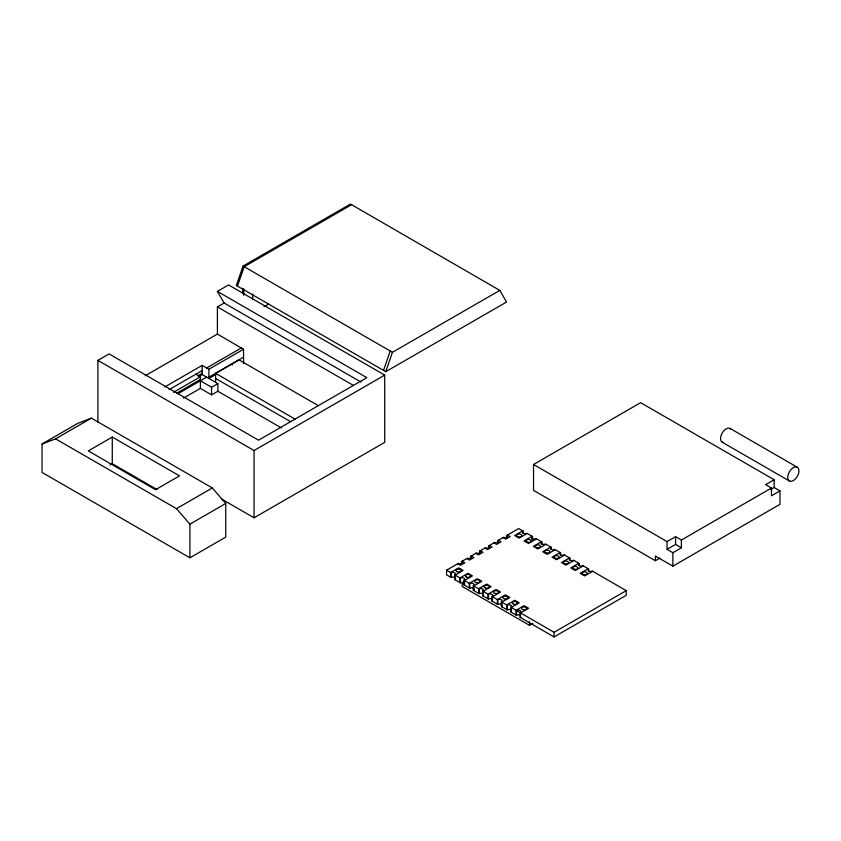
<?xml version="1.0" encoding="UTF-8"?>
<svg xmlns="http://www.w3.org/2000/svg" width="841" height="841" viewBox="0 0 841 841"><rect width="100%" height="100%" fill="white"/><g stroke="black" fill="none" stroke-linecap="round" stroke-linejoin="round"><path stroke-width="1.26" d="M281.462 427.974L217.851 391.244L211.575 394.871L200.379 388.405L200.379 376.768L195.9 374.182M217.851 391.244L217.851 383.643L202.166 374.581L202.166 365.372L164.815 386.944M243.596 363.554L243.522 349.257L208.883 369.252L208.883 378.461L215.59 374.623M215.611 382.35L215.611 373.341L238.96 359.864L318.287 405.625M232.337 365.026L232.337 363.733L243.533 357.162M242.607 293.372L242.607 288.253M243.732 295.307L243.732 288.894M252.689 299.175L252.689 294.045M770.955 489.357L774.151 487.517L774.151 479.759L640.632 402.671L533.541 464.495L533.541 490.366L655.412 560.726L659.922 558.13M655.412 560.726L655.412 556.069L672.884 566.161L779.975 504.337L779.975 490.881L774.151 487.517M681.399 540.038L681.399 547.796L672.884 552.705L667.06 549.341L667.06 541.583L675.575 536.674L681.399 540.038L771.46 488.032L771.46 495.801L779.975 490.881M672.884 566.161L672.884 552.705M667.06 549.341L675.575 544.432L675.575 536.674M243.06 266.061L236.342 285.467L385.735 371.69L506.555 302.035L499.827 290.397L350.466 204.058L243.06 266.061L392.463 352.284L499.827 290.397M237.456 286.108L244.184 266.713L351.58 204.699M383.496 370.397L390.224 350.991M385.735 371.69L392.463 352.284M97.903 422.466L97.903 360.379L109.099 353.914L258.534 440.19L366.834 377.662L217.399 291.385L228.563 284.952L384.715 375.107L384.715 442.366L254.056 517.793L221.236 498.85M145.199 375.759L217.399 334.077L217.399 306.912L224.126 303.033L361.104 382.119M263.979 306.755L268.489 304.148M42.05 443.985L77.898 423.286L91.406 418.145L212.321 487.959L225.756 503.475L225.756 537.105L189.908 557.804L42.05 472.432L42.05 443.985L55.559 438.844L91.406 418.145M169.009 389.698L202.166 370.555M202.166 365.372L206.644 367.969L241.283 347.964L243.522 349.257M197.982 375.706L202.166 373.299M199.033 376.4L202.166 374.581M173.488 392.284L200.379 376.768M176.852 393.083L200.379 379.501M177.977 393.725L206.644 377.178M112.284 437.057L88.316 450.902L155.522 489.704L179.49 475.859L112.284 437.057L112.284 463.706L157.088 489.578M183.569 398.098L200.379 388.405M200.379 380.794L211.575 387.259L217.851 383.643M110.108 464.968L112.284 463.706M97.903 360.379L254.056 450.534L384.715 375.107M55.559 438.844L176.473 508.658L212.321 487.959M189.908 557.804L189.908 524.174L225.756 503.475M464.631 583.507A2.534 1.461 0 0 0 460.384 582.845L454.613 579.512A2.534 1.461 0 0 0 454.613 577.452A2.534 1.461 0 0 0 451.028 577.452L446.55 574.855L446.55 570.209L458.345 563.396A2.218 1.283 0 0 0 461.488 563.396A2.218 1.283 0 0 0 461.488 561.578L467.417 558.161A2.218 1.283 0 0 0 470.55 558.161A2.218 1.283 0 0 0 470.55 556.353L476.479 552.926A2.218 1.283 0 0 0 479.622 552.926A2.218 1.283 0 0 0 479.622 551.118L485.551 547.691A2.218 1.283 0 0 0 488.684 547.691A2.218 1.283 0 0 0 488.684 545.883L494.613 542.456A2.218 1.283 0 0 0 497.746 542.456A2.218 1.283 0 0 0 497.746 540.647L503.685 537.22A2.218 1.283 0 0 0 506.818 537.22A2.218 1.283 0 0 0 506.818 535.412L518.687 528.558L523.176 531.144L523.176 533.467M527.202 533.467L519.139 538.124L514.66 535.538L522.724 530.881L522.724 533.215M536.558 538.871L528.495 543.528L524.017 540.942L532.08 536.285L532.08 539.775M545.914 544.274L537.851 548.931L533.362 546.345L541.436 541.688L541.436 544.011M555.27 549.667L547.197 554.324L542.718 551.738L550.781 547.081L550.781 549.415M560.138 552.484L552.074 557.141L556.553 559.728L564.616 555.071M569.494 557.888L561.431 562.545L565.909 565.131L573.972 560.474M578.85 563.281L570.787 567.938L575.265 570.524L583.328 565.877M588.206 568.684L580.132 573.341L584.621 575.927L592.684 571.27M774.151 479.759L765.636 484.668L771.46 488.032M462.235 582.624L462.235 586.503L529.504 625.336L532.889 623.381M446.55 570.209L451.028 572.795A2.534 1.461 0 0 1 454.613 572.795A2.534 1.461 0 0 1 454.613 574.855L460.384 578.188A2.534 1.461 0 0 1 463.969 578.188A2.534 1.461 0 0 1 463.969 580.258L469.741 583.591A2.534 1.461 0 0 1 473.325 583.591A2.534 1.461 0 0 1 473.325 585.662L479.097 588.994A2.534 1.461 0 0 1 482.681 588.994A2.534 1.461 0 0 1 482.681 591.065L488.453 594.387A2.534 1.461 0 0 1 492.038 594.387A2.534 1.461 0 0 1 492.038 596.458L497.798 599.791A2.534 1.461 0 0 1 501.383 599.791A2.534 1.461 0 0 1 501.383 601.862L507.155 605.194A2.534 1.461 0 0 1 510.739 605.194A2.534 1.461 0 0 1 510.739 607.265L554.093 632.285L626.23 590.645L626.23 595.302L554.093 636.942L520.095 617.315L520.095 612.668A2.534 1.461 0 0 0 520.095 610.598A2.534 1.461 0 0 0 516.511 610.598L516.511 615.255A2.534 1.461 0 0 1 520.095 615.255M208.883 377.167L232.337 363.733M206.644 367.969L208.883 369.252M730.104 428.458L797.31 467.26A7.916 4.573 -60 0 1 794.798 479.528A7.916 4.573 -60 0 1 787.943 475.564A7.916 4.573 -60 0 1 797.31 467.26M722.177 442.177L789.384 480.978M675.575 544.432L681.399 547.796M533.541 464.495L667.06 541.583M217.399 306.912L353.252 385.346M217.399 334.077L241.283 347.964M532.521 540.038L532.521 536.537L526.76 533.215A2.534 1.461 0 0 1 523.176 533.215A2.534 1.461 0 0 1 523.176 531.144M541.877 544.274L541.877 541.94L536.106 538.608A2.534 1.461 0 0 1 532.521 538.608A2.534 1.461 0 0 1 532.521 536.537M551.233 549.667L551.233 547.344L545.462 544.011A2.534 1.461 0 0 1 541.877 544.011A2.534 1.461 0 0 1 541.877 541.94M560.59 555.071L560.59 552.747L554.818 549.415A2.534 1.461 0 0 1 551.233 549.415A2.534 1.461 0 0 1 551.233 547.344M569.946 560.474L569.946 558.14L564.174 554.808A2.534 1.461 0 0 1 560.59 554.808A2.534 1.461 0 0 1 560.59 552.747M579.291 565.877L579.291 563.544L573.53 560.211A2.534 1.461 0 0 1 569.946 560.211A2.534 1.461 0 0 1 569.946 558.14M588.647 571.27L588.647 568.947L582.876 565.615A2.534 1.461 0 0 1 579.291 565.615A2.534 1.461 0 0 1 579.291 563.544M626.23 590.645L592.232 571.018A2.534 1.461 0 0 1 588.647 571.018A2.534 1.461 0 0 1 588.647 568.947M503.013 537.609L505.693 539.165L510.182 536.569L507.491 535.023L507.491 537.346M215.611 373.341L295.096 419.133M498.419 540.258L501.11 541.804L496.632 544.4L493.94 542.844M215.611 378.471L290.555 421.646M489.357 545.494L492.048 547.039L487.559 549.625L484.879 548.08M480.285 550.729L482.976 552.274L478.497 554.86L475.806 553.315M466.744 558.55L469.425 560.095L473.914 557.509L471.223 555.964L471.223 558.287M462.151 561.199L464.842 562.745L460.363 565.331L457.672 563.785M463.969 580.258L463.969 584.915L469.741 588.248A2.534 1.461 0 0 1 473.977 588.9M473.325 585.662L473.325 590.319L479.097 593.651A2.534 1.461 0 0 1 483.081 593.956M482.681 591.065L482.681 595.722L488.453 599.044A2.534 1.461 0 0 1 492.437 599.349M492.038 596.458L492.038 601.115L497.798 604.448A2.534 1.461 0 0 1 501.793 604.753M501.383 601.862L501.383 606.519L507.155 609.851A2.534 1.461 0 0 1 510.739 609.851M516.511 615.255L510.739 611.922L510.739 607.265M176.473 508.658L189.908 524.174M217.399 291.385L224.126 303.033M554.093 632.285L554.093 636.942M529.504 621.457L529.504 625.336M520.547 617.578L520.547 612.921L528.611 608.264L524.132 605.678L516.059 610.335L516.059 614.992M511.191 612.174L511.191 607.517L519.254 602.86L514.776 600.274L506.713 604.931L506.713 609.588M507.155 605.194L507.155 609.851M506.818 535.412L506.818 537.735M501.835 606.782L501.835 602.124L509.898 597.467L505.42 594.881L497.357 599.538L497.357 604.195M497.746 540.647L497.746 542.971M497.798 599.791L497.798 604.448M492.479 601.378L492.479 596.721L500.542 592.064L496.064 589.478L488.001 594.135L488.001 598.792M488.684 545.883L488.684 548.206M488.453 594.387L488.453 599.044M483.123 595.975L483.123 591.318L491.197 586.661L486.708 584.075L478.645 588.732L478.645 593.389M479.622 551.118L479.622 553.441M479.097 588.994L479.097 593.651M473.777 590.571L473.777 585.925L481.84 581.268L477.362 578.671L469.289 583.328L469.289 587.985M470.55 556.353L470.55 558.676M469.741 583.591L469.741 588.248M464.421 585.178L464.421 580.521L472.484 575.864L468.006 573.278L459.943 577.935L459.943 582.592M461.488 561.578L461.488 563.912M460.384 578.188L460.384 582.845M455.065 579.775L455.065 575.118L463.128 570.461L458.65 567.875L450.587 572.532L450.587 577.189M454.613 574.855L454.613 579.512M451.028 572.795L451.028 577.452M254.056 450.534L254.056 517.793M211.575 387.259L211.575 394.871M464.631 584.264A2.534 1.461 0 0 1 463.969 584.915M473.977 589.657A2.534 1.461 0 0 1 473.325 590.319M483.081 595.417A2.534 1.461 0 0 1 482.681 595.722M492.437 600.81A2.534 1.461 0 0 1 492.038 601.115M502.045 605.867A2.534 1.461 0 0 1 501.383 606.519M520.495 617.021A2.534 1.461 0 0 1 520.095 617.315M723.334 442.534A7.916 4.573 -60 0 1 722.177 433.031A7.916 4.573 -60 0 1 730.987 429.278M536.663 547.565A2.534 1.461 0 0 0 540.458 546.293A2.534 1.461 0 0 0 536.663 545.031A2.534 1.461 0 0 0 536.663 547.565M564.721 563.764A2.534 1.461 0 0 0 568.527 562.492A2.534 1.461 0 0 0 564.721 561.231A2.534 1.461 0 0 0 564.721 563.764M517.951 536.758A2.534 1.461 0 0 0 521.756 535.496A2.534 1.461 0 0 0 517.951 534.224A2.534 1.461 0 0 0 517.951 536.758M527.307 542.161A2.534 1.461 0 0 0 531.113 540.889A2.534 1.461 0 0 0 527.307 539.628A2.534 1.461 0 0 0 527.307 542.161M574.077 569.168A2.534 1.461 0 0 0 577.883 567.896A2.534 1.461 0 0 0 574.077 566.624A2.534 1.461 0 0 0 574.077 569.168M555.365 558.361A2.534 1.461 0 0 0 559.17 557.099A2.534 1.461 0 0 0 555.365 555.827A2.534 1.461 0 0 0 555.365 558.361M583.433 574.561A2.534 1.461 0 0 0 587.228 573.299A2.534 1.461 0 0 0 583.433 572.027A2.534 1.461 0 0 0 583.433 574.561M546.019 552.957A2.534 1.461 0 0 0 549.814 551.696A2.534 1.461 0 0 0 546.019 550.424A2.534 1.461 0 0 0 546.019 552.957M457.304 571.775A2.534 1.461 0 0 0 461.099 570.513A2.534 1.461 0 0 0 457.304 569.241A2.534 1.461 0 0 0 457.304 571.775M466.66 577.178A2.534 1.461 0 0 0 470.455 575.906A2.534 1.461 0 0 0 466.66 574.645A2.534 1.461 0 0 0 466.66 577.178M476.006 582.582A2.534 1.461 0 0 0 479.812 581.31A2.534 1.461 0 0 0 476.006 580.038A2.534 1.461 0 0 0 476.006 582.582M485.362 587.975A2.534 1.461 0 0 0 489.168 586.713A2.534 1.461 0 0 0 485.362 585.441A2.534 1.461 0 0 0 485.362 587.975M494.718 593.378A2.534 1.461 0 0 0 498.524 592.106A2.534 1.461 0 0 0 494.718 590.845A2.534 1.461 0 0 0 494.718 593.378M504.074 598.781A2.534 1.461 0 0 0 507.869 597.509A2.534 1.461 0 0 0 504.074 596.248A2.534 1.461 0 0 0 504.074 598.781M513.43 604.174A2.534 1.461 0 0 0 517.226 602.913A2.534 1.461 0 0 0 513.43 601.641A2.534 1.461 0 0 0 513.43 604.174M522.776 609.578A2.534 1.461 0 0 0 526.582 608.316A2.534 1.461 0 0 0 522.776 607.044A2.534 1.461 0 0 0 522.776 609.578"/></g></svg>
